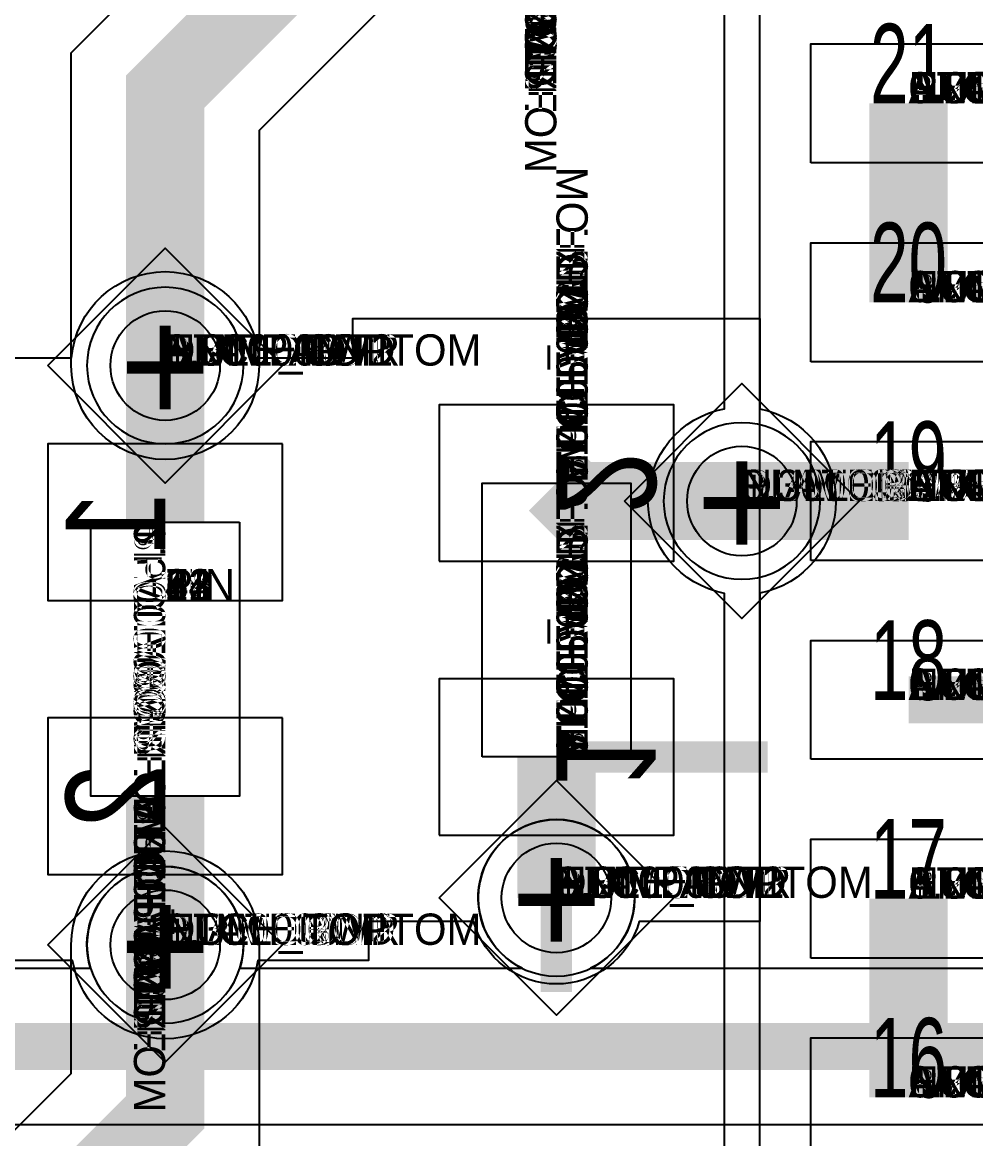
# Model space of a CAD drawing. Extents: x 0 to 323, y 0 to 320.
# Drawn here: x 141.05 to 147.14, y 241.92 to 249.05 of the extents above; entities that cross this region are included whole.
import ezdxf
from ezdxf.enums import TextEntityAlignment as Align

# ---------------------------------------------------------------- set-up
doc = ezdxf.new("R2010")
doc.units = 0
doc.header["$MEASUREMENT"] = 0
doc.layers.get('0').update_dxf_attribs({"linetype": 'CONTINUOUS'})
for name, color, linetype in [('CDN_FIGURES', 7, 'CONTINUOUS'), ('ETCH_BOTTOM', 7, 'CONTINUOUS'), ('ETCH_GND', 3, 'CONTINUOUS'), ('ETCH_INT1', 4, 'CONTINUOUS'), ('ETCH_INT2', 5, 'CONTINUOUS'), ('ETCH_PWR', 6, 'CONTINUOUS'), ('ETCH_TOP', 2, 'CONTINUOUS'), ('MANUFACTURING_NCLEGEND-1-6', 8, 'CONTINUOUS'), ('PACKAGE_GEOMETRY_ASSEMBLY_TOP', 11, 'CONTINUOUS'), ('PACKAGE_GEOMETRY_PIN_NUMBER', 9, 'CONTINUOUS')]:
    doc.layers.add(name, color=color, linetype=linetype)

# ---------------------------------------------------------------- blocks, each defined once
blk = doc.blocks.new('PAD_INFO')
for tag in ['SHAPE_TYPE', 'PAD_HEIGHT', 'PAD_LAYER', 'PAD_TYPE', 'PAD_WIDTH']:
    blk.add_attdef(tag, (0, 0), '', height=0.2)
at = {"flags": 2}
blk.add_attdef('CDN_TYPE', (0, 0), '', height=0.2, dxfattribs=at)
blk = doc.blocks.new('DRILL_INFO')
at = {"flags": 2}
blk.add_attdef('CDN_TYPE', (0, 0), '', height=0.2, dxfattribs=at)
for tag in ['FSHAPE', 'FCHAR', 'DRILL_HEIGHT', 'DIAMETER', 'PLATED', 'DRILL_WIDTH']:
    blk.add_attdef(tag, (0, 0), '', height=0.2)
blk = doc.blocks.new('VIA0700X0300')
at = {"layer": 'ETCH_BOTTOM'}
blk.add_circle((0, 0), 0.35, dxfattribs=at)
at = {"layer": 'ETCH_GND'}
blk.add_circle((0, 0), 0.35, dxfattribs=at)
at = {"layer": 'ETCH_INT1'}
blk.add_circle((0, 0), 0.35, dxfattribs=at)
at = {"layer": 'ETCH_INT2'}
blk.add_circle((0, 0), 0.35, dxfattribs=at)
at = {"layer": 'ETCH_PWR'}
blk.add_circle((0, 0), 0.35, dxfattribs=at)
at = {"layer": 'ETCH_TOP'}
blk.add_circle((0, 0), 0.35, dxfattribs=at)
ref = blk.add_blockref('PAD_INFO', (0, 0))
ref.add_attrib('PAD_LAYER', 'ETCH_TOP', (0, 0), dxfattribs={"height": 0.2})
ref.add_attrib('SHAPE_TYPE', 'NULL', (0, 0), dxfattribs={"height": 0.2})
ref.add_attrib('PAD_TYPE', 'ANTIPAD', (0, 0), dxfattribs={"height": 0.2})
ref.add_attrib('PAD_WIDTH', '0.000000', (0, 0), dxfattribs={"height": 0.2})
ref.add_attrib('PAD_HEIGHT', '0.000000', (0, 0), dxfattribs={"height": 0.2})
ref = blk.add_blockref('PAD_INFO', (0, 0))
ref.add_attrib('PAD_LAYER', 'ETCH_GND', (0, 0), dxfattribs={"height": 0.2})
ref.add_attrib('SHAPE_TYPE', 'NULL', (0, 0), dxfattribs={"height": 0.2})
ref.add_attrib('PAD_TYPE', 'ANTIPAD', (0, 0), dxfattribs={"height": 0.2})
ref.add_attrib('PAD_WIDTH', '0.000000', (0, 0), dxfattribs={"height": 0.2})
ref.add_attrib('PAD_HEIGHT', '0.000000', (0, 0), dxfattribs={"height": 0.2})
ref = blk.add_blockref('PAD_INFO', (0, 0))
ref.add_attrib('PAD_LAYER', 'ETCH_INT1', (0, 0), dxfattribs={"height": 0.2})
ref.add_attrib('SHAPE_TYPE', 'NULL', (0, 0), dxfattribs={"height": 0.2})
ref.add_attrib('PAD_TYPE', 'ANTIPAD', (0, 0), dxfattribs={"height": 0.2})
ref.add_attrib('PAD_WIDTH', '0.000000', (0, 0), dxfattribs={"height": 0.2})
ref.add_attrib('PAD_HEIGHT', '0.000000', (0, 0), dxfattribs={"height": 0.2})
ref = blk.add_blockref('PAD_INFO', (0, 0))
ref.add_attrib('PAD_LAYER', 'ETCH_INT2', (0, 0), dxfattribs={"height": 0.2})
ref.add_attrib('SHAPE_TYPE', 'NULL', (0, 0), dxfattribs={"height": 0.2})
ref.add_attrib('PAD_TYPE', 'ANTIPAD', (0, 0), dxfattribs={"height": 0.2})
ref.add_attrib('PAD_WIDTH', '0.000000', (0, 0), dxfattribs={"height": 0.2})
ref.add_attrib('PAD_HEIGHT', '0.000000', (0, 0), dxfattribs={"height": 0.2})
ref = blk.add_blockref('PAD_INFO', (0, 0))
ref.add_attrib('PAD_LAYER', 'ETCH_PWR', (0, 0), dxfattribs={"height": 0.2})
ref.add_attrib('SHAPE_TYPE', 'NULL', (0, 0), dxfattribs={"height": 0.2})
ref.add_attrib('PAD_TYPE', 'ANTIPAD', (0, 0), dxfattribs={"height": 0.2})
ref.add_attrib('PAD_WIDTH', '0.000000', (0, 0), dxfattribs={"height": 0.2})
ref.add_attrib('PAD_HEIGHT', '0.000000', (0, 0), dxfattribs={"height": 0.2})
ref = blk.add_blockref('PAD_INFO', (0, 0))
ref.add_attrib('PAD_LAYER', 'ETCH_BOTTOM', (0, 0), dxfattribs={"height": 0.2})
ref.add_attrib('SHAPE_TYPE', 'NULL', (0, 0), dxfattribs={"height": 0.2})
ref.add_attrib('PAD_TYPE', 'ANTIPAD', (0, 0), dxfattribs={"height": 0.2})
ref.add_attrib('PAD_WIDTH', '0.000000', (0, 0), dxfattribs={"height": 0.2})
ref.add_attrib('PAD_HEIGHT', '0.000000', (0, 0), dxfattribs={"height": 0.2})
ref = blk.add_blockref('PAD_INFO', (0, 0))
ref.add_attrib('PAD_LAYER', 'ETCH_TOP', (0, 0), dxfattribs={"height": 0.2})
ref.add_attrib('SHAPE_TYPE', 'NULL', (0, 0), dxfattribs={"height": 0.2})
ref.add_attrib('PAD_TYPE', 'THERMAL', (0, 0), dxfattribs={"height": 0.2})
ref.add_attrib('PAD_WIDTH', '0.000000', (0, 0), dxfattribs={"height": 0.2})
ref.add_attrib('PAD_HEIGHT', '0.000000', (0, 0), dxfattribs={"height": 0.2})
ref = blk.add_blockref('PAD_INFO', (0, 0))
ref.add_attrib('PAD_LAYER', 'ETCH_GND', (0, 0), dxfattribs={"height": 0.2})
ref.add_attrib('SHAPE_TYPE', 'NULL', (0, 0), dxfattribs={"height": 0.2})
ref.add_attrib('PAD_TYPE', 'THERMAL', (0, 0), dxfattribs={"height": 0.2})
ref.add_attrib('PAD_WIDTH', '0.000000', (0, 0), dxfattribs={"height": 0.2})
ref.add_attrib('PAD_HEIGHT', '0.000000', (0, 0), dxfattribs={"height": 0.2})
ref = blk.add_blockref('PAD_INFO', (0, 0))
ref.add_attrib('PAD_LAYER', 'ETCH_INT1', (0, 0), dxfattribs={"height": 0.2})
ref.add_attrib('SHAPE_TYPE', 'NULL', (0, 0), dxfattribs={"height": 0.2})
ref.add_attrib('PAD_TYPE', 'THERMAL', (0, 0), dxfattribs={"height": 0.2})
ref.add_attrib('PAD_WIDTH', '0.000000', (0, 0), dxfattribs={"height": 0.2})
ref.add_attrib('PAD_HEIGHT', '0.000000', (0, 0), dxfattribs={"height": 0.2})
ref = blk.add_blockref('PAD_INFO', (0, 0))
ref.add_attrib('PAD_LAYER', 'ETCH_INT2', (0, 0), dxfattribs={"height": 0.2})
ref.add_attrib('SHAPE_TYPE', 'NULL', (0, 0), dxfattribs={"height": 0.2})
ref.add_attrib('PAD_TYPE', 'THERMAL', (0, 0), dxfattribs={"height": 0.2})
ref.add_attrib('PAD_WIDTH', '0.000000', (0, 0), dxfattribs={"height": 0.2})
ref.add_attrib('PAD_HEIGHT', '0.000000', (0, 0), dxfattribs={"height": 0.2})
ref = blk.add_blockref('PAD_INFO', (0, 0))
ref.add_attrib('PAD_LAYER', 'ETCH_PWR', (0, 0), dxfattribs={"height": 0.2})
ref.add_attrib('SHAPE_TYPE', 'NULL', (0, 0), dxfattribs={"height": 0.2})
ref.add_attrib('PAD_TYPE', 'THERMAL', (0, 0), dxfattribs={"height": 0.2})
ref.add_attrib('PAD_WIDTH', '0.000000', (0, 0), dxfattribs={"height": 0.2})
ref.add_attrib('PAD_HEIGHT', '0.000000', (0, 0), dxfattribs={"height": 0.2})
ref = blk.add_blockref('PAD_INFO', (0, 0))
ref.add_attrib('PAD_LAYER', 'ETCH_BOTTOM', (0, 0), dxfattribs={"height": 0.2})
ref.add_attrib('SHAPE_TYPE', 'NULL', (0, 0), dxfattribs={"height": 0.2})
ref.add_attrib('PAD_TYPE', 'THERMAL', (0, 0), dxfattribs={"height": 0.2})
ref.add_attrib('PAD_WIDTH', '0.000000', (0, 0), dxfattribs={"height": 0.2})
ref.add_attrib('PAD_HEIGHT', '0.000000', (0, 0), dxfattribs={"height": 0.2})
ref = blk.add_blockref('PAD_INFO', (0, 0))
ref.add_attrib('PAD_LAYER', 'ETCH_TOP', (0, 0), dxfattribs={"height": 0.2})
ref.add_attrib('SHAPE_TYPE', 'CIRCLE', (0, 0), dxfattribs={"height": 0.2})
ref.add_attrib('PAD_TYPE', 'REGULAR', (0, 0), dxfattribs={"height": 0.2})
ref.add_attrib('PAD_WIDTH', '0.700000', (0, 0), dxfattribs={"height": 0.2})
ref.add_attrib('PAD_HEIGHT', '0.700000', (0, 0), dxfattribs={"height": 0.2})
ref = blk.add_blockref('PAD_INFO', (0, 0))
ref.add_attrib('PAD_LAYER', 'ETCH_GND', (0, 0), dxfattribs={"height": 0.2})
ref.add_attrib('SHAPE_TYPE', 'CIRCLE', (0, 0), dxfattribs={"height": 0.2})
ref.add_attrib('PAD_TYPE', 'REGULAR', (0, 0), dxfattribs={"height": 0.2})
ref.add_attrib('PAD_WIDTH', '0.700000', (0, 0), dxfattribs={"height": 0.2})
ref.add_attrib('PAD_HEIGHT', '0.700000', (0, 0), dxfattribs={"height": 0.2})
ref = blk.add_blockref('PAD_INFO', (0, 0))
ref.add_attrib('PAD_LAYER', 'ETCH_INT1', (0, 0), dxfattribs={"height": 0.2})
ref.add_attrib('SHAPE_TYPE', 'CIRCLE', (0, 0), dxfattribs={"height": 0.2})
ref.add_attrib('PAD_TYPE', 'REGULAR', (0, 0), dxfattribs={"height": 0.2})
ref.add_attrib('PAD_WIDTH', '0.700000', (0, 0), dxfattribs={"height": 0.2})
ref.add_attrib('PAD_HEIGHT', '0.700000', (0, 0), dxfattribs={"height": 0.2})
ref = blk.add_blockref('PAD_INFO', (0, 0))
ref.add_attrib('PAD_LAYER', 'ETCH_INT2', (0, 0), dxfattribs={"height": 0.2})
ref.add_attrib('SHAPE_TYPE', 'CIRCLE', (0, 0), dxfattribs={"height": 0.2})
ref.add_attrib('PAD_TYPE', 'REGULAR', (0, 0), dxfattribs={"height": 0.2})
ref.add_attrib('PAD_WIDTH', '0.700000', (0, 0), dxfattribs={"height": 0.2})
ref.add_attrib('PAD_HEIGHT', '0.700000', (0, 0), dxfattribs={"height": 0.2})
ref = blk.add_blockref('PAD_INFO', (0, 0))
ref.add_attrib('PAD_LAYER', 'ETCH_PWR', (0, 0), dxfattribs={"height": 0.2})
ref.add_attrib('SHAPE_TYPE', 'CIRCLE', (0, 0), dxfattribs={"height": 0.2})
ref.add_attrib('PAD_TYPE', 'REGULAR', (0, 0), dxfattribs={"height": 0.2})
ref.add_attrib('PAD_WIDTH', '0.700000', (0, 0), dxfattribs={"height": 0.2})
ref.add_attrib('PAD_HEIGHT', '0.700000', (0, 0), dxfattribs={"height": 0.2})
ref = blk.add_blockref('PAD_INFO', (0, 0))
ref.add_attrib('PAD_LAYER', 'ETCH_BOTTOM', (0, 0), dxfattribs={"height": 0.2})
ref.add_attrib('SHAPE_TYPE', 'CIRCLE', (0, 0), dxfattribs={"height": 0.2})
ref.add_attrib('PAD_TYPE', 'REGULAR', (0, 0), dxfattribs={"height": 0.2})
ref.add_attrib('PAD_WIDTH', '0.700000', (0, 0), dxfattribs={"height": 0.2})
ref.add_attrib('PAD_HEIGHT', '0.700000', (0, 0), dxfattribs={"height": 0.2})
ref = blk.add_blockref('DRILL_INFO', (0, 0))
ref.add_attrib('DIAMETER', '0.300000', (0, 0), dxfattribs={"height": 0.2})
ref.add_attrib('PLATED', 'PLATED', (0, 0), dxfattribs={"height": 0.2})
ref.add_attrib('FSHAPE', 'DIAMOND', (0, 0), dxfattribs={"height": 0.2})
ref.add_attrib('FCHAR', '+', (0, 0), dxfattribs={"height": 0.2})
ref.add_attrib('DRILL_WIDTH', '1.500000', (0, 0), dxfattribs={"height": 0.2})
ref.add_attrib('DRILL_HEIGHT', '1.500000', (0, 0), dxfattribs={"height": 0.2})
for tag in ['CDN_TYPE', 'PIN']:
    blk.add_attdef(tag, (0, 0), '', height=0.2)
at = {"flags": 2}
for tag in ['PSTKNAME', 'BBV']:
    blk.add_attdef(tag, (0, 0), '', height=0.2, dxfattribs=at)
blk = doc.blocks.new('FIGURE_DIAMOND')
at = {"layer": 'CDN_FIGURES'}
blk.add_lwpolyline([(-0.5, 0), (0, 0.5), (0.5, 0), (0, -0.5)], close=True, dxfattribs=at)
blk = doc.blocks.new('RC1000X1500TS')
at = {"layer": 'ETCH_TOP'}
blk.add_lwpolyline([(-0.5, -0.75), (-0.5, 0.75), (0.5, 0.75), (0.5, -0.75)], close=True, dxfattribs=at)
ref = blk.add_blockref('PAD_INFO', (0, 0))
ref.add_attrib('PAD_LAYER', 'ETCH_TOP', (0, 0), dxfattribs={"height": 0.2})
ref.add_attrib('SHAPE_TYPE', 'NULL', (0, 0), dxfattribs={"height": 0.2})
ref.add_attrib('PAD_TYPE', 'ANTIPAD', (0, 0), dxfattribs={"height": 0.2})
ref.add_attrib('PAD_WIDTH', '0.000000', (0, 0), dxfattribs={"height": 0.2})
ref.add_attrib('PAD_HEIGHT', '0.000000', (0, 0), dxfattribs={"height": 0.2})
ref = blk.add_blockref('PAD_INFO', (0, 0))
ref.add_attrib('PAD_LAYER', 'ETCH_GND', (0, 0), dxfattribs={"height": 0.2})
ref.add_attrib('SHAPE_TYPE', 'NULL', (0, 0), dxfattribs={"height": 0.2})
ref.add_attrib('PAD_TYPE', 'ANTIPAD', (0, 0), dxfattribs={"height": 0.2})
ref.add_attrib('PAD_WIDTH', '0.000000', (0, 0), dxfattribs={"height": 0.2})
ref.add_attrib('PAD_HEIGHT', '0.000000', (0, 0), dxfattribs={"height": 0.2})
ref = blk.add_blockref('PAD_INFO', (0, 0))
ref.add_attrib('PAD_LAYER', 'ETCH_INT1', (0, 0), dxfattribs={"height": 0.2})
ref.add_attrib('SHAPE_TYPE', 'NULL', (0, 0), dxfattribs={"height": 0.2})
ref.add_attrib('PAD_TYPE', 'ANTIPAD', (0, 0), dxfattribs={"height": 0.2})
ref.add_attrib('PAD_WIDTH', '0.000000', (0, 0), dxfattribs={"height": 0.2})
ref.add_attrib('PAD_HEIGHT', '0.000000', (0, 0), dxfattribs={"height": 0.2})
ref = blk.add_blockref('PAD_INFO', (0, 0))
ref.add_attrib('PAD_LAYER', 'ETCH_INT2', (0, 0), dxfattribs={"height": 0.2})
ref.add_attrib('SHAPE_TYPE', 'NULL', (0, 0), dxfattribs={"height": 0.2})
ref.add_attrib('PAD_TYPE', 'ANTIPAD', (0, 0), dxfattribs={"height": 0.2})
ref.add_attrib('PAD_WIDTH', '0.000000', (0, 0), dxfattribs={"height": 0.2})
ref.add_attrib('PAD_HEIGHT', '0.000000', (0, 0), dxfattribs={"height": 0.2})
ref = blk.add_blockref('PAD_INFO', (0, 0))
ref.add_attrib('PAD_LAYER', 'ETCH_PWR', (0, 0), dxfattribs={"height": 0.2})
ref.add_attrib('SHAPE_TYPE', 'NULL', (0, 0), dxfattribs={"height": 0.2})
ref.add_attrib('PAD_TYPE', 'ANTIPAD', (0, 0), dxfattribs={"height": 0.2})
ref.add_attrib('PAD_WIDTH', '0.000000', (0, 0), dxfattribs={"height": 0.2})
ref.add_attrib('PAD_HEIGHT', '0.000000', (0, 0), dxfattribs={"height": 0.2})
ref = blk.add_blockref('PAD_INFO', (0, 0))
ref.add_attrib('PAD_LAYER', 'ETCH_BOTTOM', (0, 0), dxfattribs={"height": 0.2})
ref.add_attrib('SHAPE_TYPE', 'NULL', (0, 0), dxfattribs={"height": 0.2})
ref.add_attrib('PAD_TYPE', 'ANTIPAD', (0, 0), dxfattribs={"height": 0.2})
ref.add_attrib('PAD_WIDTH', '0.000000', (0, 0), dxfattribs={"height": 0.2})
ref.add_attrib('PAD_HEIGHT', '0.000000', (0, 0), dxfattribs={"height": 0.2})
ref = blk.add_blockref('PAD_INFO', (0, 0))
ref.add_attrib('PAD_LAYER', 'ETCH_TOP', (0, 0), dxfattribs={"height": 0.2})
ref.add_attrib('SHAPE_TYPE', 'NULL', (0, 0), dxfattribs={"height": 0.2})
ref.add_attrib('PAD_TYPE', 'THERMAL', (0, 0), dxfattribs={"height": 0.2})
ref.add_attrib('PAD_WIDTH', '0.000000', (0, 0), dxfattribs={"height": 0.2})
ref.add_attrib('PAD_HEIGHT', '0.000000', (0, 0), dxfattribs={"height": 0.2})
ref = blk.add_blockref('PAD_INFO', (0, 0))
ref.add_attrib('PAD_LAYER', 'ETCH_GND', (0, 0), dxfattribs={"height": 0.2})
ref.add_attrib('SHAPE_TYPE', 'NULL', (0, 0), dxfattribs={"height": 0.2})
ref.add_attrib('PAD_TYPE', 'THERMAL', (0, 0), dxfattribs={"height": 0.2})
ref.add_attrib('PAD_WIDTH', '0.000000', (0, 0), dxfattribs={"height": 0.2})
ref.add_attrib('PAD_HEIGHT', '0.000000', (0, 0), dxfattribs={"height": 0.2})
ref = blk.add_blockref('PAD_INFO', (0, 0))
ref.add_attrib('PAD_LAYER', 'ETCH_INT1', (0, 0), dxfattribs={"height": 0.2})
ref.add_attrib('SHAPE_TYPE', 'NULL', (0, 0), dxfattribs={"height": 0.2})
ref.add_attrib('PAD_TYPE', 'THERMAL', (0, 0), dxfattribs={"height": 0.2})
ref.add_attrib('PAD_WIDTH', '0.000000', (0, 0), dxfattribs={"height": 0.2})
ref.add_attrib('PAD_HEIGHT', '0.000000', (0, 0), dxfattribs={"height": 0.2})
ref = blk.add_blockref('PAD_INFO', (0, 0))
ref.add_attrib('PAD_LAYER', 'ETCH_INT2', (0, 0), dxfattribs={"height": 0.2})
ref.add_attrib('SHAPE_TYPE', 'NULL', (0, 0), dxfattribs={"height": 0.2})
ref.add_attrib('PAD_TYPE', 'THERMAL', (0, 0), dxfattribs={"height": 0.2})
ref.add_attrib('PAD_WIDTH', '0.000000', (0, 0), dxfattribs={"height": 0.2})
ref.add_attrib('PAD_HEIGHT', '0.000000', (0, 0), dxfattribs={"height": 0.2})
ref = blk.add_blockref('PAD_INFO', (0, 0))
ref.add_attrib('PAD_LAYER', 'ETCH_PWR', (0, 0), dxfattribs={"height": 0.2})
ref.add_attrib('SHAPE_TYPE', 'NULL', (0, 0), dxfattribs={"height": 0.2})
ref.add_attrib('PAD_TYPE', 'THERMAL', (0, 0), dxfattribs={"height": 0.2})
ref.add_attrib('PAD_WIDTH', '0.000000', (0, 0), dxfattribs={"height": 0.2})
ref.add_attrib('PAD_HEIGHT', '0.000000', (0, 0), dxfattribs={"height": 0.2})
ref = blk.add_blockref('PAD_INFO', (0, 0))
ref.add_attrib('PAD_LAYER', 'ETCH_BOTTOM', (0, 0), dxfattribs={"height": 0.2})
ref.add_attrib('SHAPE_TYPE', 'NULL', (0, 0), dxfattribs={"height": 0.2})
ref.add_attrib('PAD_TYPE', 'THERMAL', (0, 0), dxfattribs={"height": 0.2})
ref.add_attrib('PAD_WIDTH', '0.000000', (0, 0), dxfattribs={"height": 0.2})
ref.add_attrib('PAD_HEIGHT', '0.000000', (0, 0), dxfattribs={"height": 0.2})
ref = blk.add_blockref('PAD_INFO', (0, 0))
ref.add_attrib('PAD_LAYER', 'ETCH_GND', (0, 0), dxfattribs={"height": 0.2})
ref.add_attrib('SHAPE_TYPE', 'NULL', (0, 0), dxfattribs={"height": 0.2})
ref.add_attrib('PAD_TYPE', 'REGULAR', (0, 0), dxfattribs={"height": 0.2})
ref.add_attrib('PAD_WIDTH', '0.000000', (0, 0), dxfattribs={"height": 0.2})
ref.add_attrib('PAD_HEIGHT', '0.000000', (0, 0), dxfattribs={"height": 0.2})
ref = blk.add_blockref('PAD_INFO', (0, 0))
ref.add_attrib('PAD_LAYER', 'ETCH_INT1', (0, 0), dxfattribs={"height": 0.2})
ref.add_attrib('SHAPE_TYPE', 'NULL', (0, 0), dxfattribs={"height": 0.2})
ref.add_attrib('PAD_TYPE', 'REGULAR', (0, 0), dxfattribs={"height": 0.2})
ref.add_attrib('PAD_WIDTH', '0.000000', (0, 0), dxfattribs={"height": 0.2})
ref.add_attrib('PAD_HEIGHT', '0.000000', (0, 0), dxfattribs={"height": 0.2})
ref = blk.add_blockref('PAD_INFO', (0, 0))
ref.add_attrib('PAD_LAYER', 'ETCH_INT2', (0, 0), dxfattribs={"height": 0.2})
ref.add_attrib('SHAPE_TYPE', 'NULL', (0, 0), dxfattribs={"height": 0.2})
ref.add_attrib('PAD_TYPE', 'REGULAR', (0, 0), dxfattribs={"height": 0.2})
ref.add_attrib('PAD_WIDTH', '0.000000', (0, 0), dxfattribs={"height": 0.2})
ref.add_attrib('PAD_HEIGHT', '0.000000', (0, 0), dxfattribs={"height": 0.2})
ref = blk.add_blockref('PAD_INFO', (0, 0))
ref.add_attrib('PAD_LAYER', 'ETCH_PWR', (0, 0), dxfattribs={"height": 0.2})
ref.add_attrib('SHAPE_TYPE', 'NULL', (0, 0), dxfattribs={"height": 0.2})
ref.add_attrib('PAD_TYPE', 'REGULAR', (0, 0), dxfattribs={"height": 0.2})
ref.add_attrib('PAD_WIDTH', '0.000000', (0, 0), dxfattribs={"height": 0.2})
ref.add_attrib('PAD_HEIGHT', '0.000000', (0, 0), dxfattribs={"height": 0.2})
ref = blk.add_blockref('PAD_INFO', (0, 0))
ref.add_attrib('PAD_LAYER', 'ETCH_BOTTOM', (0, 0), dxfattribs={"height": 0.2})
ref.add_attrib('SHAPE_TYPE', 'NULL', (0, 0), dxfattribs={"height": 0.2})
ref.add_attrib('PAD_TYPE', 'REGULAR', (0, 0), dxfattribs={"height": 0.2})
ref.add_attrib('PAD_WIDTH', '0.000000', (0, 0), dxfattribs={"height": 0.2})
ref.add_attrib('PAD_HEIGHT', '0.000000', (0, 0), dxfattribs={"height": 0.2})
ref = blk.add_blockref('DRILL_INFO', (0, 0))
ref.add_attrib('DIAMETER', '0.000000', (0, 0), dxfattribs={"height": 0.2})
ref.add_attrib('PLATED', 'PLATED', (0, 0), dxfattribs={"height": 0.2})
ref.add_attrib('FSHAPE', 'NULL', (0, 0), dxfattribs={"height": 0.2})
ref.add_attrib('DRILL_WIDTH', '0.000000', (0, 0), dxfattribs={"height": 0.2})
ref.add_attrib('DRILL_HEIGHT', '0.000000', (0, 0), dxfattribs={"height": 0.2})
ref = blk.add_blockref('PAD_INFO', (0, 0))
ref.add_attrib('PAD_LAYER', 'ETCH_TOP', (0, 0), dxfattribs={"height": 0.2})
ref.add_attrib('SHAPE_TYPE', 'RECTANGLE', (0, 0), dxfattribs={"height": 0.2})
ref.add_attrib('PAD_TYPE', 'REGULAR', (0, 0), dxfattribs={"height": 0.2})
ref.add_attrib('PAD_WIDTH', '1.000000', (0, 0), dxfattribs={"height": 0.2})
ref.add_attrib('PAD_HEIGHT', '1.500000', (0, 0), dxfattribs={"height": 0.2})
for tag in ['CDN_TYPE', 'PIN']:
    blk.add_attdef(tag, (0, 0), '', height=0.2)
at = {"flags": 2}
for tag in ['PSTKNAME', 'BBV']:
    blk.add_attdef(tag, (0, 0), '', height=0.2, dxfattribs=at)
blk = doc.blocks.new('F56')
at = {"layer": 'PACKAGE_GEOMETRY_ASSEMBLY_TOP'}
blk.add_lwpolyline([(0, -0.475), (1.75, -0.475), (1.75, 0.475), (0, 0.475)], close=True, dxfattribs=at)
at = {"layer": 'ETCH_TOP'}
ref = blk.add_blockref('RC1000X1500TS', (0, 0), dxfattribs=at)
ref.add_attrib('CDN_TYPE', 'PIN', (0, 0), dxfattribs={"height": 0.2})
ref.add_attrib('PIN', '1', (0, 0), dxfattribs={"height": 0.2})
ref = blk.add_blockref('RC1000X1500TS', (1.75, 0), dxfattribs=at)
ref.add_attrib('CDN_TYPE', 'PIN', (0, 0), dxfattribs={"height": 0.2})
ref.add_attrib('PIN', '2', (0, 0), dxfattribs={"height": 0.2})
at = {"flags": 2}
for tag in ['SYMBOL_TYPE', 'CDN_TYPE', 'REFDES']:
    blk.add_attdef(tag, (0, 0), '', height=0.2, dxfattribs=at)
blk = doc.blocks.new('RC1250X0760TS')
at = {"layer": 'ETCH_TOP'}
blk.add_lwpolyline([(-0.625, -0.38), (-0.625, 0.38), (0.625, 0.38), (0.625, -0.38)], close=True, dxfattribs=at)
ref = blk.add_blockref('PAD_INFO', (0, 0))
ref.add_attrib('PAD_LAYER', 'ETCH_TOP', (0, 0), dxfattribs={"height": 0.2})
ref.add_attrib('SHAPE_TYPE', 'NULL', (0, 0), dxfattribs={"height": 0.2})
ref.add_attrib('PAD_TYPE', 'ANTIPAD', (0, 0), dxfattribs={"height": 0.2})
ref.add_attrib('PAD_WIDTH', '0.000000', (0, 0), dxfattribs={"height": 0.2})
ref.add_attrib('PAD_HEIGHT', '0.000000', (0, 0), dxfattribs={"height": 0.2})
ref = blk.add_blockref('PAD_INFO', (0, 0))
ref.add_attrib('PAD_LAYER', 'ETCH_GND', (0, 0), dxfattribs={"height": 0.2})
ref.add_attrib('SHAPE_TYPE', 'NULL', (0, 0), dxfattribs={"height": 0.2})
ref.add_attrib('PAD_TYPE', 'ANTIPAD', (0, 0), dxfattribs={"height": 0.2})
ref.add_attrib('PAD_WIDTH', '0.000000', (0, 0), dxfattribs={"height": 0.2})
ref.add_attrib('PAD_HEIGHT', '0.000000', (0, 0), dxfattribs={"height": 0.2})
ref = blk.add_blockref('PAD_INFO', (0, 0))
ref.add_attrib('PAD_LAYER', 'ETCH_INT1', (0, 0), dxfattribs={"height": 0.2})
ref.add_attrib('SHAPE_TYPE', 'NULL', (0, 0), dxfattribs={"height": 0.2})
ref.add_attrib('PAD_TYPE', 'ANTIPAD', (0, 0), dxfattribs={"height": 0.2})
ref.add_attrib('PAD_WIDTH', '0.000000', (0, 0), dxfattribs={"height": 0.2})
ref.add_attrib('PAD_HEIGHT', '0.000000', (0, 0), dxfattribs={"height": 0.2})
ref = blk.add_blockref('PAD_INFO', (0, 0))
ref.add_attrib('PAD_LAYER', 'ETCH_INT2', (0, 0), dxfattribs={"height": 0.2})
ref.add_attrib('SHAPE_TYPE', 'NULL', (0, 0), dxfattribs={"height": 0.2})
ref.add_attrib('PAD_TYPE', 'ANTIPAD', (0, 0), dxfattribs={"height": 0.2})
ref.add_attrib('PAD_WIDTH', '0.000000', (0, 0), dxfattribs={"height": 0.2})
ref.add_attrib('PAD_HEIGHT', '0.000000', (0, 0), dxfattribs={"height": 0.2})
ref = blk.add_blockref('PAD_INFO', (0, 0))
ref.add_attrib('PAD_LAYER', 'ETCH_PWR', (0, 0), dxfattribs={"height": 0.2})
ref.add_attrib('SHAPE_TYPE', 'NULL', (0, 0), dxfattribs={"height": 0.2})
ref.add_attrib('PAD_TYPE', 'ANTIPAD', (0, 0), dxfattribs={"height": 0.2})
ref.add_attrib('PAD_WIDTH', '0.000000', (0, 0), dxfattribs={"height": 0.2})
ref.add_attrib('PAD_HEIGHT', '0.000000', (0, 0), dxfattribs={"height": 0.2})
ref = blk.add_blockref('PAD_INFO', (0, 0))
ref.add_attrib('PAD_LAYER', 'ETCH_BOTTOM', (0, 0), dxfattribs={"height": 0.2})
ref.add_attrib('SHAPE_TYPE', 'NULL', (0, 0), dxfattribs={"height": 0.2})
ref.add_attrib('PAD_TYPE', 'ANTIPAD', (0, 0), dxfattribs={"height": 0.2})
ref.add_attrib('PAD_WIDTH', '0.000000', (0, 0), dxfattribs={"height": 0.2})
ref.add_attrib('PAD_HEIGHT', '0.000000', (0, 0), dxfattribs={"height": 0.2})
ref = blk.add_blockref('PAD_INFO', (0, 0))
ref.add_attrib('PAD_LAYER', 'ETCH_TOP', (0, 0), dxfattribs={"height": 0.2})
ref.add_attrib('SHAPE_TYPE', 'NULL', (0, 0), dxfattribs={"height": 0.2})
ref.add_attrib('PAD_TYPE', 'THERMAL', (0, 0), dxfattribs={"height": 0.2})
ref.add_attrib('PAD_WIDTH', '0.000000', (0, 0), dxfattribs={"height": 0.2})
ref.add_attrib('PAD_HEIGHT', '0.000000', (0, 0), dxfattribs={"height": 0.2})
ref = blk.add_blockref('PAD_INFO', (0, 0))
ref.add_attrib('PAD_LAYER', 'ETCH_GND', (0, 0), dxfattribs={"height": 0.2})
ref.add_attrib('SHAPE_TYPE', 'NULL', (0, 0), dxfattribs={"height": 0.2})
ref.add_attrib('PAD_TYPE', 'THERMAL', (0, 0), dxfattribs={"height": 0.2})
ref.add_attrib('PAD_WIDTH', '0.000000', (0, 0), dxfattribs={"height": 0.2})
ref.add_attrib('PAD_HEIGHT', '0.000000', (0, 0), dxfattribs={"height": 0.2})
ref = blk.add_blockref('PAD_INFO', (0, 0))
ref.add_attrib('PAD_LAYER', 'ETCH_INT1', (0, 0), dxfattribs={"height": 0.2})
ref.add_attrib('SHAPE_TYPE', 'NULL', (0, 0), dxfattribs={"height": 0.2})
ref.add_attrib('PAD_TYPE', 'THERMAL', (0, 0), dxfattribs={"height": 0.2})
ref.add_attrib('PAD_WIDTH', '0.000000', (0, 0), dxfattribs={"height": 0.2})
ref.add_attrib('PAD_HEIGHT', '0.000000', (0, 0), dxfattribs={"height": 0.2})
ref = blk.add_blockref('PAD_INFO', (0, 0))
ref.add_attrib('PAD_LAYER', 'ETCH_INT2', (0, 0), dxfattribs={"height": 0.2})
ref.add_attrib('SHAPE_TYPE', 'NULL', (0, 0), dxfattribs={"height": 0.2})
ref.add_attrib('PAD_TYPE', 'THERMAL', (0, 0), dxfattribs={"height": 0.2})
ref.add_attrib('PAD_WIDTH', '0.000000', (0, 0), dxfattribs={"height": 0.2})
ref.add_attrib('PAD_HEIGHT', '0.000000', (0, 0), dxfattribs={"height": 0.2})
ref = blk.add_blockref('PAD_INFO', (0, 0))
ref.add_attrib('PAD_LAYER', 'ETCH_PWR', (0, 0), dxfattribs={"height": 0.2})
ref.add_attrib('SHAPE_TYPE', 'NULL', (0, 0), dxfattribs={"height": 0.2})
ref.add_attrib('PAD_TYPE', 'THERMAL', (0, 0), dxfattribs={"height": 0.2})
ref.add_attrib('PAD_WIDTH', '0.000000', (0, 0), dxfattribs={"height": 0.2})
ref.add_attrib('PAD_HEIGHT', '0.000000', (0, 0), dxfattribs={"height": 0.2})
ref = blk.add_blockref('PAD_INFO', (0, 0))
ref.add_attrib('PAD_LAYER', 'ETCH_BOTTOM', (0, 0), dxfattribs={"height": 0.2})
ref.add_attrib('SHAPE_TYPE', 'NULL', (0, 0), dxfattribs={"height": 0.2})
ref.add_attrib('PAD_TYPE', 'THERMAL', (0, 0), dxfattribs={"height": 0.2})
ref.add_attrib('PAD_WIDTH', '0.000000', (0, 0), dxfattribs={"height": 0.2})
ref.add_attrib('PAD_HEIGHT', '0.000000', (0, 0), dxfattribs={"height": 0.2})
ref = blk.add_blockref('PAD_INFO', (0, 0))
ref.add_attrib('PAD_LAYER', 'ETCH_TOP', (0, 0), dxfattribs={"height": 0.2})
ref.add_attrib('SHAPE_TYPE', 'RECTANGLE', (0, 0), dxfattribs={"height": 0.2})
ref.add_attrib('PAD_TYPE', 'REGULAR', (0, 0), dxfattribs={"height": 0.2})
ref.add_attrib('PAD_WIDTH', '1.250000', (0, 0), dxfattribs={"height": 0.2})
ref.add_attrib('PAD_HEIGHT', '0.760000', (0, 0), dxfattribs={"height": 0.2})
ref = blk.add_blockref('PAD_INFO', (0, 0))
ref.add_attrib('PAD_LAYER', 'ETCH_GND', (0, 0), dxfattribs={"height": 0.2})
ref.add_attrib('SHAPE_TYPE', 'NULL', (0, 0), dxfattribs={"height": 0.2})
ref.add_attrib('PAD_TYPE', 'REGULAR', (0, 0), dxfattribs={"height": 0.2})
ref.add_attrib('PAD_WIDTH', '0.000000', (0, 0), dxfattribs={"height": 0.2})
ref.add_attrib('PAD_HEIGHT', '0.000000', (0, 0), dxfattribs={"height": 0.2})
ref = blk.add_blockref('PAD_INFO', (0, 0))
ref.add_attrib('PAD_LAYER', 'ETCH_INT1', (0, 0), dxfattribs={"height": 0.2})
ref.add_attrib('SHAPE_TYPE', 'NULL', (0, 0), dxfattribs={"height": 0.2})
ref.add_attrib('PAD_TYPE', 'REGULAR', (0, 0), dxfattribs={"height": 0.2})
ref.add_attrib('PAD_WIDTH', '0.000000', (0, 0), dxfattribs={"height": 0.2})
ref.add_attrib('PAD_HEIGHT', '0.000000', (0, 0), dxfattribs={"height": 0.2})
ref = blk.add_blockref('PAD_INFO', (0, 0))
ref.add_attrib('PAD_LAYER', 'ETCH_INT2', (0, 0), dxfattribs={"height": 0.2})
ref.add_attrib('SHAPE_TYPE', 'NULL', (0, 0), dxfattribs={"height": 0.2})
ref.add_attrib('PAD_TYPE', 'REGULAR', (0, 0), dxfattribs={"height": 0.2})
ref.add_attrib('PAD_WIDTH', '0.000000', (0, 0), dxfattribs={"height": 0.2})
ref.add_attrib('PAD_HEIGHT', '0.000000', (0, 0), dxfattribs={"height": 0.2})
ref = blk.add_blockref('PAD_INFO', (0, 0))
ref.add_attrib('PAD_LAYER', 'ETCH_PWR', (0, 0), dxfattribs={"height": 0.2})
ref.add_attrib('SHAPE_TYPE', 'NULL', (0, 0), dxfattribs={"height": 0.2})
ref.add_attrib('PAD_TYPE', 'REGULAR', (0, 0), dxfattribs={"height": 0.2})
ref.add_attrib('PAD_WIDTH', '0.000000', (0, 0), dxfattribs={"height": 0.2})
ref.add_attrib('PAD_HEIGHT', '0.000000', (0, 0), dxfattribs={"height": 0.2})
ref = blk.add_blockref('PAD_INFO', (0, 0))
ref.add_attrib('PAD_LAYER', 'ETCH_BOTTOM', (0, 0), dxfattribs={"height": 0.2})
ref.add_attrib('SHAPE_TYPE', 'NULL', (0, 0), dxfattribs={"height": 0.2})
ref.add_attrib('PAD_TYPE', 'REGULAR', (0, 0), dxfattribs={"height": 0.2})
ref.add_attrib('PAD_WIDTH', '0.000000', (0, 0), dxfattribs={"height": 0.2})
ref.add_attrib('PAD_HEIGHT', '0.000000', (0, 0), dxfattribs={"height": 0.2})
ref = blk.add_blockref('DRILL_INFO', (0, 0))
ref.add_attrib('DIAMETER', '0.000000', (0, 0), dxfattribs={"height": 0.2})
ref.add_attrib('PLATED', 'PLATED', (0, 0), dxfattribs={"height": 0.2})
ref.add_attrib('FSHAPE', 'NULL', (0, 0), dxfattribs={"height": 0.2})
ref.add_attrib('DRILL_WIDTH', '0.000000', (0, 0), dxfattribs={"height": 0.2})
ref.add_attrib('DRILL_HEIGHT', '0.000000', (0, 0), dxfattribs={"height": 0.2})
for tag in ['CDN_TYPE', 'PIN']:
    blk.add_attdef(tag, (0, 0), '', height=0.2)
at = {"flags": 2}
for tag in ['PSTKNAME', 'BBV']:
    blk.add_attdef(tag, (0, 0), '', height=0.2, dxfattribs=at)
blk = doc.blocks.new('SO-24W')
at = {"layer": 'PACKAGE_GEOMETRY_ASSEMBLY_TOP'}
blk.add_lwpolyline([(-3.8, -7.8), (3.8, -7.8), (3.8, 7.8), (-3.8, 7.8)], close=True, dxfattribs=at)
at = {"layer": 'ETCH_TOP'}
ref = blk.add_blockref('RC1250X0760TS', (-4.75, 6.985), dxfattribs=at)
ref.add_attrib('CDN_TYPE', 'PIN', (0, 0), dxfattribs={"height": 0.2})
ref.add_attrib('PIN', '1', (0, 0), dxfattribs={"height": 0.2})
ref = blk.add_blockref('RC1250X0760TS', (4.75, 6.985), dxfattribs=at)
ref.add_attrib('CDN_TYPE', 'PIN', (0, 0), dxfattribs={"height": 0.2})
ref.add_attrib('PIN', '24', (0, 0), dxfattribs={"height": 0.2})
ref = blk.add_blockref('RC1250X0760TS', (-4.75, 5.715), dxfattribs=at)
ref.add_attrib('CDN_TYPE', 'PIN', (0, 0), dxfattribs={"height": 0.2})
ref.add_attrib('PIN', '2', (0, 0), dxfattribs={"height": 0.2})
ref = blk.add_blockref('RC1250X0760TS', (4.75, 5.715), dxfattribs=at)
ref.add_attrib('CDN_TYPE', 'PIN', (0, 0), dxfattribs={"height": 0.2})
ref.add_attrib('PIN', '23', (0, 0), dxfattribs={"height": 0.2})
ref = blk.add_blockref('RC1250X0760TS', (-4.75, 4.445), dxfattribs=at)
ref.add_attrib('CDN_TYPE', 'PIN', (0, 0), dxfattribs={"height": 0.2})
ref.add_attrib('PIN', '3', (0, 0), dxfattribs={"height": 0.2})
ref = blk.add_blockref('RC1250X0760TS', (4.75, 4.445), dxfattribs=at)
ref.add_attrib('CDN_TYPE', 'PIN', (0, 0), dxfattribs={"height": 0.2})
ref.add_attrib('PIN', '22', (0, 0), dxfattribs={"height": 0.2})
ref = blk.add_blockref('RC1250X0760TS', (-4.75, 3.175), dxfattribs=at)
ref.add_attrib('CDN_TYPE', 'PIN', (0, 0), dxfattribs={"height": 0.2})
ref.add_attrib('PIN', '4', (0, 0), dxfattribs={"height": 0.2})
ref = blk.add_blockref('RC1250X0760TS', (4.75, 3.175), dxfattribs=at)
ref.add_attrib('CDN_TYPE', 'PIN', (0, 0), dxfattribs={"height": 0.2})
ref.add_attrib('PIN', '21', (0, 0), dxfattribs={"height": 0.2})
ref = blk.add_blockref('RC1250X0760TS', (-4.75, 1.905), dxfattribs=at)
ref.add_attrib('CDN_TYPE', 'PIN', (0, 0), dxfattribs={"height": 0.2})
ref.add_attrib('PIN', '5', (0, 0), dxfattribs={"height": 0.2})
ref = blk.add_blockref('RC1250X0760TS', (4.75, 1.905), dxfattribs=at)
ref.add_attrib('CDN_TYPE', 'PIN', (0, 0), dxfattribs={"height": 0.2})
ref.add_attrib('PIN', '20', (0, 0), dxfattribs={"height": 0.2})
ref = blk.add_blockref('RC1250X0760TS', (-4.75, 0.635), dxfattribs=at)
ref.add_attrib('CDN_TYPE', 'PIN', (0, 0), dxfattribs={"height": 0.2})
ref.add_attrib('PIN', '6', (0, 0), dxfattribs={"height": 0.2})
ref = blk.add_blockref('RC1250X0760TS', (4.75, 0.635), dxfattribs=at)
ref.add_attrib('CDN_TYPE', 'PIN', (0, 0), dxfattribs={"height": 0.2})
ref.add_attrib('PIN', '19', (0, 0), dxfattribs={"height": 0.2})
ref = blk.add_blockref('RC1250X0760TS', (-4.75, -6.985), dxfattribs=at)
ref.add_attrib('CDN_TYPE', 'PIN', (0, 0), dxfattribs={"height": 0.2})
ref.add_attrib('PIN', '12', (0, 0), dxfattribs={"height": 0.2})
ref = blk.add_blockref('RC1250X0760TS', (-4.75, -4.445), dxfattribs=at)
ref.add_attrib('CDN_TYPE', 'PIN', (0, 0), dxfattribs={"height": 0.2})
ref.add_attrib('PIN', '10', (0, 0), dxfattribs={"height": 0.2})
ref = blk.add_blockref('RC1250X0760TS', (-4.75, -3.175), dxfattribs=at)
ref.add_attrib('CDN_TYPE', 'PIN', (0, 0), dxfattribs={"height": 0.2})
ref.add_attrib('PIN', '9', (0, 0), dxfattribs={"height": 0.2})
ref = blk.add_blockref('RC1250X0760TS', (-4.75, -1.905), dxfattribs=at)
ref.add_attrib('CDN_TYPE', 'PIN', (0, 0), dxfattribs={"height": 0.2})
ref.add_attrib('PIN', '8', (0, 0), dxfattribs={"height": 0.2})
ref = blk.add_blockref('RC1250X0760TS', (-4.75, -5.715), dxfattribs=at)
ref.add_attrib('CDN_TYPE', 'PIN', (0, 0), dxfattribs={"height": 0.2})
ref.add_attrib('PIN', '11', (0, 0), dxfattribs={"height": 0.2})
ref = blk.add_blockref('RC1250X0760TS', (-4.75, -0.635), dxfattribs=at)
ref.add_attrib('CDN_TYPE', 'PIN', (0, 0), dxfattribs={"height": 0.2})
ref.add_attrib('PIN', '7', (0, 0), dxfattribs={"height": 0.2})
ref = blk.add_blockref('RC1250X0760TS', (4.75, -0.635), dxfattribs=at)
ref.add_attrib('CDN_TYPE', 'PIN', (0, 0), dxfattribs={"height": 0.2})
ref.add_attrib('PIN', '18', (0, 0), dxfattribs={"height": 0.2})
ref = blk.add_blockref('RC1250X0760TS', (4.75, -3.175), dxfattribs=at)
ref.add_attrib('CDN_TYPE', 'PIN', (0, 0), dxfattribs={"height": 0.2})
ref.add_attrib('PIN', '16', (0, 0), dxfattribs={"height": 0.2})
ref = blk.add_blockref('RC1250X0760TS', (4.75, -6.985), dxfattribs=at)
ref.add_attrib('CDN_TYPE', 'PIN', (0, 0), dxfattribs={"height": 0.2})
ref.add_attrib('PIN', '13', (0, 0), dxfattribs={"height": 0.2})
ref = blk.add_blockref('RC1250X0760TS', (4.75, -1.905), dxfattribs=at)
ref.add_attrib('CDN_TYPE', 'PIN', (0, 0), dxfattribs={"height": 0.2})
ref.add_attrib('PIN', '17', (0, 0), dxfattribs={"height": 0.2})
ref = blk.add_blockref('RC1250X0760TS', (4.75, -4.445), dxfattribs=at)
ref.add_attrib('CDN_TYPE', 'PIN', (0, 0), dxfattribs={"height": 0.2})
ref.add_attrib('PIN', '15', (0, 0), dxfattribs={"height": 0.2})
ref = blk.add_blockref('RC1250X0760TS', (4.75, -5.715), dxfattribs=at)
ref.add_attrib('CDN_TYPE', 'PIN', (0, 0), dxfattribs={"height": 0.2})
ref.add_attrib('PIN', '14', (0, 0), dxfattribs={"height": 0.2})
at = {"flags": 2}
for tag in ['SYMBOL_TYPE', 'CDN_TYPE', 'REFDES']:
    blk.add_attdef(tag, (0, 0), '', height=0.2, dxfattribs=at)

msp = doc.modelspace()

# ---------------------------------------------------------------- linework, layer by layer
at = {"layer": 'ETCH_BOTTOM'}
for points, format in [([(140.7627, 246.9056), (141.3646, 246.9056, -0.919724), (142.5606, 246.9056), (143.1625, 246.9056), (143.1625, 247.1556), (145.7627, 247.1556), (145.7627, 246.5795, -0.823499), (145.7627, 245.4015), (145.7627, 243.3054), (144.9918, 243.3054, -0.755811), (143.9334, 243.3054), (143.2627, 243.3054), (143.2627, 243.0554), (142.5543, 243.0554, -0.845035), (141.3709, 243.0554), (140.6625, 243.0554)], "xyb"), ([(141.9626, 245.8555, 0.5, 0.5, 0), (141.9626, 246.8555, 0.5, 0.5, 0)], "xyseb"), ([(145.6476, 245.9905, 0.5, 0.5, 0), (144.5776, 245.9905, 0.5, 0.5, 0), (144.4626, 246.1055, 0.5, 0.5, 0)], "xyseb"), ([(144.4626, 244.3555, 0.5, 0.5, 0), (144.4626, 243.4555, 0.5, 0.5, 0)], "xyseb"), ([(144.4626, 244.3555, 0.2, 0.2, 0), (145.8134, 244.3555, 0.2, 0.2, 0)], "xyseb"), ([(141.9626, 244.1055, 0.5, 0.5, 0), (141.9626, 243.1555, 0.5, 0.5, 0)], "xyseb"), ([(144.4626, 242.8547, 0.2, 0.2, 0), (144.4626, 243.4555, 0.2, 0.2, 0)], "xyseb")]:
    msp.add_lwpolyline(points, format=format, dxfattribs=at)
at = {"layer": 'ETCH_GND'}
for points in [[(142.4627, 246.8555, 1), (141.4625, 246.8555, 1)], [(146.1477, 245.9905, 1), (145.1475, 245.9905, 1)], [(142.4627, 243.1555, 1), (141.4625, 243.1555, 1)]]:
    msp.add_lwpolyline(points, format="xyb", close=True, dxfattribs=at)
at = {"layer": 'ETCH_INT1'}
msp.add_lwpolyline([(142.4627, 246.8555, 1), (141.4625, 246.8555, 1)], format="xyb", close=True, dxfattribs=at)
for points, format in [([(157.6926, 236.499), (156.2432, 237.9484), (156.2432, 237.9677), (152.2055, 242.0054), (130.7555, 242.0054), (127.909, 244.8519, -1), (128.6162, 245.5591), (128.6162, 245.5591), (131.1697, 243.0056), (141.4855, 243.0056, -1.362386), (142.4397, 243.0056), (144.2442, 243.0056, -4.349856), (144.681, 243.0056), (152.6197, 243.0056), (156.5155, 239.1099, -2.085046), (157.067, 238.5584), (157.2434, 238.3819), (157.2434, 238.3626), (158.6928, 236.9132)], "xyb"), ([(128.2626, 245.2055, 0.3, 0.3, 0), (130.9626, 242.5055, 0.3, 0.3, 0), (152.4126, 242.5055, 0.3, 0.3, 0), (156.7433, 238.1748, 0.3, 0.3, 0), (156.7433, 238.1555, 0.3, 0.3, 0), (158.1927, 236.7061, 0.3, 0.3, 0), (158.1927, 225.6356, 0.3, 0.3, 0), (152.2126, 219.6555, 0.3, 0.3, 0), (152.2126, 214.7555, 0.3, 0.3, 0)], "xyseb")]:
    msp.add_lwpolyline(points, format=format, dxfattribs=at)
at = {"layer": 'ETCH_INT2'}
for points in [[(141.9626, 247.3556, 1), (141.9626, 246.3554, 1)], [(144.4626, 243.9556, 1), (144.4626, 242.9554, 1)], [(141.9626, 243.6556, 1), (141.9626, 242.6554, 1)]]:
    msp.add_lwpolyline(points, format="xyb", close=True, dxfattribs=at)
at = {"layer": 'ETCH_PWR'}
for points in [[(142.4627, 246.8555, 1), (141.4625, 246.8555, 1)], [(146.1477, 245.9905, 1), (145.1475, 245.9905, 1)], [(144.9627, 243.4555, 1), (143.9625, 243.4555, 1)], [(142.4627, 243.1555, 1), (141.4625, 243.1555, 1)]]:
    msp.add_lwpolyline(points, format="xyb", close=True, dxfattribs=at)
at = {"layer": 'ETCH_TOP'}
for points, format in [([(144.7112, 250.5054), (142.5627, 248.3569), (142.5627, 246.8555, -1), (141.3625, 246.8555), (141.3625, 248.8541), (144.214, 251.7056)], "xyb"), ([(141.9626, 246.8555, 0.5, 0.5, 0), (141.9626, 248.6055, 0.5, 0.5, 0), (144.4626, 251.1055, 0.5, 0.5, 0), (146.6776, 251.1055, 0.5, 0.5, 0), (146.7126, 251.0705, 0.5, 0.5, 0)], "xyseb"), ([(142.4125, 237.1556), (142.4125, 237.6041), (145.1383, 240.3298, -0.188062), (145.5375, 240.5051), (145.5375, 245.4006, -0.830627), (145.5375, 246.5804), (145.5375, 249.2281, -0.733691)], "xyb"), ([(138.3877, 249.2054), (138.3877, 245.2988, -0.760768), (138.3877, 244.1422), (138.3877, 240.224, -0.273864), (138.8266, 239.7982), (141.3625, 242.3341), (141.3625, 243.1555, -1), (142.5627, 243.1555), (142.5627, 241.8369), (138.6719, 237.9462, -0.138311), (138.3877, 237.787), (138.3877, 237.4404), (136.0375, 237.4404), (136.0375, 237.5554), (133.6625, 237.5554)], "xyb"), ([(146.7126, 248.5305, 0.5, 0.5, 0), (146.7126, 247.2605, 0.5, 0.5, 0)], "xyseb"), ([(146.7126, 245.9905, 0.5, 0.5, 0), (145.6476, 245.9905, 0.5, 0.5, 0)], "xyseb"), ([(146.7126, 244.7205, 0.3, 0.3, 0), (147.9776, 244.7205, 0.3, 0.3, 0)], "xyseb"), ([(146.7126, 243.4505, 0.5, 0.5, 0), (146.7126, 242.1805, 0.5, 0.5, 0)], "xyseb"), ([(141.9626, 243.1555, 0.5, 0.5, 0), (141.9626, 242.0855, 0.5, 0.5, 0), (138.2476, 238.3705, 0.5, 0.5, 0)], "xyseb")]:
    msp.add_lwpolyline(points, format=format, dxfattribs=at)

# ---------------------------------------------------------------- block references
msp.add_blockref('SO-24W', (141.9626, 245.3555))
at = {"xscale": -1}
for p, rotation in [((144.4626, 251.8555), 90), ((144.4626, 244.3555), 270), ((141.9626, 245.8555), 90)]:
    msp.add_blockref('F56', p, dxfattribs=dict(at, rotation=rotation))
at = {"layer": 'ETCH_TOP'}
for p in [(141.9626, 246.8555), (145.6476, 245.9905), (144.4626, 243.4555), (141.9626, 243.1555)]:
    msp.add_blockref('VIA0700X0300', p, dxfattribs=at)
at = {"layer": 'MANUFACTURING_NCLEGEND-1-6', "xscale": 1.5, "yscale": 1.5}
for p in [(141.9626, 246.8555), (145.6476, 245.9905), (144.4626, 243.4555), (141.9626, 243.1555)]:
    msp.add_blockref('FIGURE_DIAMOND', p, dxfattribs=at)

# ---------------------------------------------------------------- texts
at = {"layer": 'MANUFACTURING_NCLEGEND-1-6'}
for p in [(141.9626, 246.8555), (145.6476, 245.9905), (144.4626, 243.4555), (141.9626, 243.1555)]:
    msp.add_text('+', height=0.75, dxfattribs=at).set_placement(p, align=Align.MIDDLE_CENTER)
at = {"layer": 'PACKAGE_GEOMETRY_PIN_NUMBER', "width": 0.649606}
for s, p in [('21', (146.7126, 248.5305)), ('20', (146.7126, 247.2605)), ('19', (146.7126, 245.9905)), ('18', (146.7126, 244.7205)), ('17', (146.7126, 243.4505)), ('16', (146.7126, 242.1805))]:
    msp.add_text(s, height=0.508, dxfattribs=at).set_placement(p, align=Align.CENTER)
at = {"layer": 'PACKAGE_GEOMETRY_PIN_NUMBER', "text_generation_flag": 2, "width": 0.88}
for s, rotation, p in [('2', 270, (144.4626, 246.1055)), ('1', 90, (141.9626, 245.8555)), ('1', 270, (144.4626, 244.3555)), ('2', 90, (141.9626, 244.1055))]:
    msp.add_text(s, height=0.635, rotation=rotation, dxfattribs=at).set_placement(p, align=Align.CENTER)

doc.saveas('drawing.dxf')
